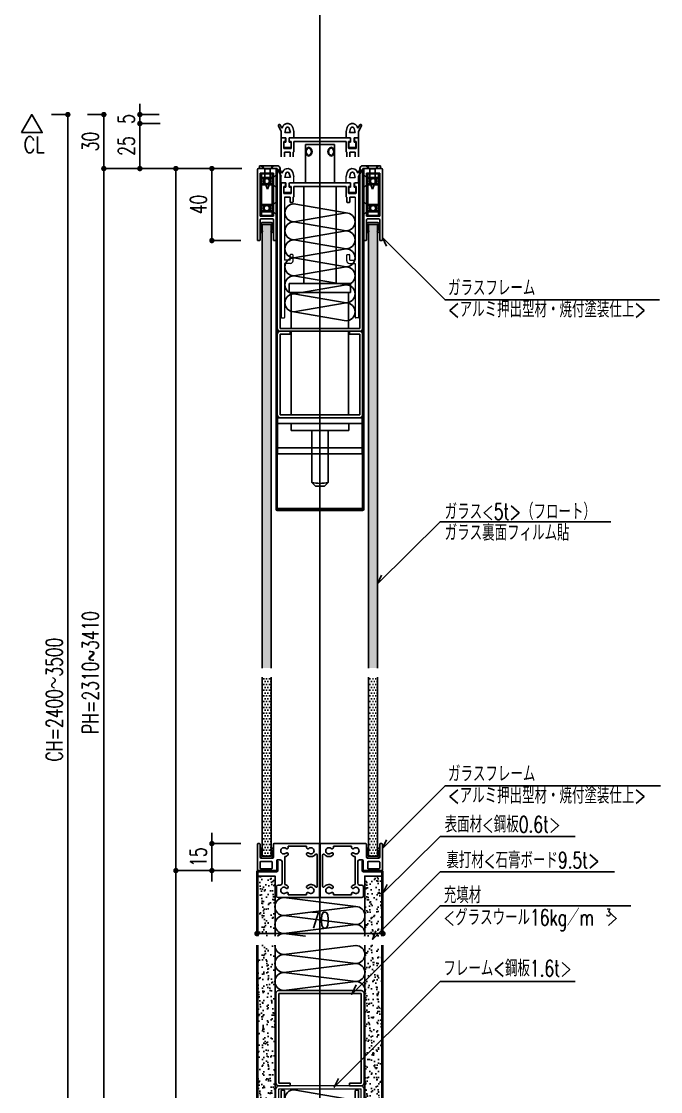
# Model space of a CAD drawing. Extents: x 21 to 47673, y 9 to 26406.
# Drawn here: x 16094 to 16449, y 19281 to 19875 of the extents above; entities that cross this region are included whole.
import ezdxf

# ---------------------------------------------------------------- set-up
doc = ezdxf.new("R2010")
doc.units = 0
doc.header["$LTSCALE"] = 10
doc.header["$PDMODE"] = 35
doc.header["$PDSIZE"] = 5
doc.linetypes.add('HIDDEN', pattern=[9.525, 6.35, -3.175])
for name, color, linetype in [('_基準', 1, 'Continuous'), ('_文字', 3, 'Continuous'), ('_製品', 4, 'Continuous'), ('_製品寸法', 9, 'Continuous'), ('_製品点線', 6, 'Continuous')]:
    doc.layers.add(name, color=color, linetype=linetype)
doc.styles.add('OKAMURA', font='simplex8.shx', dxfattribs={"width": 0.7, "bigfont": 'BIGFONT.shx'})
doc.dimstyles.new('OKAMURA-003', dxfattribs={"dimscale": 3, "dimtxt": 3, "dimasz": 1, "dimexe": 0, "dimexo": 3, "dimgap": 1, "dimtad": 1, "dimdec": 3, "dimdsep": 46, "dimtxsty": 'OKAMURA', "dimblk1": 'DOT', "dimblk2": 'DOT', "dimsah": 1, "dimcen": 0, "dimclrd": 9, "dimclre": 9, "dimclrt": 3, "dimadec": 0, "dimazin": 0, "dimtfac": 1, "dimtdec": 3, "dimtix": 1, "dimtmove": 2, "dimatfit": 3, "dimldrblk": 'NONE', "dimfxl": 0, "dimtolj": 1, "dimarcsym": 0})
pattern_1 = [(127.5, (-4866.6654, -2927.263), (-4.8941324, -0.160003), [0, -3.8608, 0, -4.318, 0, -4.1275]), (97.5, (-4866.6654, -2927.263), (-7.168251, 4.495233), [0, -2.0828, 0, -3.4798, 0, -1.3335]), (57.5, (-4866.6654, -2930.387), (-0.014372, 7.9099237), [0, -1.27, 0, -4.572, 0, -5.969]), (47.5, (-4866.6654, -2930.387), (-2.229293, 7.6355645), [0, -0.635, 0, -2.9972, 0, -3.429])]
pattern_2 = [(127.5, (-4866.6654, -2911.763), (-4.8941324, -0.160003), [0, -3.8608, 0, -4.318, 0, -4.1275]), (97.5, (-4866.6654, -2911.763), (-7.168251, 4.495233), [0, -2.0828, 0, -3.4798, 0, -1.3335]), (57.5, (-4866.6654, -2914.887), (-0.014372, 7.9099237), [0, -1.27, 0, -4.572, 0, -5.969]), (47.5, (-4866.6654, -2914.887), (-2.229293, 7.6355645), [0, -0.635, 0, -2.9972, 0, -3.429])]

# ---------------------------------------------------------------- blocks, each defined once
blk = doc.blocks.new('_DOT')
at = {"color": 0, "linetype": 'ByBlock'}
blk.add_line((-0.5, 0), (-1, 0), dxfattribs=at)
at = {"color": 0, "linetype": 'ByBlock', "const_width": 0.5}
blk.add_lwpolyline([(-0.25, 0, 1), (0.25, 0, 1)], format="xyb", close=True, dxfattribs=at)
blk = doc.blocks.new('*D1159')
at = {"layer": '_製品寸法', "color": 9, "lineweight": -2, "transparency": 16777216}
for p, q in [((-149, 650), (-140, 650)), ((-140, 2.98), (-140, 647)), ((-149, -0.02), (-140, -0.02))]:
    blk.add_line(p, q, dxfattribs=at)
at = {"layer": 'Defpoints', "color": 0, "transparency": 16777216}
for p in [(-140, 650), (-140, 650), (-140, -0.02)]:
    blk.add_point(p, dxfattribs=at)
at = {"layer": '_製品寸法', "color": 9, "lineweight": -2, "transparency": 16777216, "xscale": 3, "yscale": 3, "zscale": 3}
for p, rotation in [((-140, 650), 90), ((-140, -0.02), 270)]:
    blk.add_blockref('_DOT', p, dxfattribs=dict(at, rotation=rotation))
at = {"layer": '_製品寸法', "color": 3, "transparency": 16777216, "insert": (-147.5, 324.99), "char_height": 9, "attachment_point": 5, "rotation": 90, "style": 'OKAMURA'}
blk.add_mtext('\\A1;CH=2400～3500', dxfattribs=at)
blk = doc.blocks.new('_None')
blk = doc.blocks.new('*D1160')
at = {"layer": '_製品寸法', "color": 9, "lineweight": -2, "transparency": 16777216}
for p, q in [((-129, 650), (-120, 650)), ((-120, 647), (-120, 623)), ((-43.4, 620), (-120, 620))]:
    blk.add_line(p, q, dxfattribs=at)
at = {"layer": 'Defpoints', "color": 0, "transparency": 16777216}
for p in [(-120, 650), (-120, 620), (-34.4, 620)]:
    blk.add_point(p, dxfattribs=at)
at = {"layer": '_製品寸法', "color": 9, "lineweight": -2, "transparency": 16777216, "xscale": 3, "yscale": 3, "zscale": 3}
for p, rotation in [((-120, 650), 90), ((-120, 620), 270)]:
    blk.add_blockref('_DOT', p, dxfattribs=dict(at, rotation=rotation))
at = {"layer": '_製品寸法', "color": 3, "transparency": 16777216, "insert": (-127.5, 635), "char_height": 9, "attachment_point": 5, "rotation": 90, "style": 'OKAMURA'}
blk.add_mtext('\\A1;30', dxfattribs=at)
blk = doc.blocks.new('*D1161')
at = {"layer": '_製品寸法', "color": 9, "lineweight": -2, "transparency": 16777216}
for p, q in [((-43.4, 620), (-120, 620)), ((-120, 617), (-120, 63)), ((-43.4, 60), (-120, 60))]:
    blk.add_line(p, q, dxfattribs=at)
at = {"layer": 'Defpoints', "color": 0, "transparency": 16777216}
for p in [(-34.4, 620), (-120, 60), (-34.4, 60)]:
    blk.add_point(p, dxfattribs=at)
at = {"layer": '_製品寸法', "color": 9, "lineweight": -2, "transparency": 16777216, "xscale": 3, "yscale": 3, "zscale": 3}
for p, rotation in [((-120, 620), 90), ((-120, 60), 270)]:
    blk.add_blockref('_DOT', p, dxfattribs=dict(at, rotation=rotation))
at = {"layer": '_製品寸法', "color": 3, "transparency": 16777216, "insert": (-127.5, 340), "char_height": 9, "attachment_point": 5, "rotation": 90, "style": 'OKAMURA'}
blk.add_mtext('\\A1;PH=2310~3410', dxfattribs=at)
blk = doc.blocks.new('*D1165')
at = {"layer": '_製品寸法', "color": 9, "lineweight": -2, "transparency": 16777216}
for p, q in [((-44, 620), (-80, 620)), ((-80, 617), (-80, 233)), ((-44, 230), (-80, 230))]:
    blk.add_line(p, q, dxfattribs=at)
at = {"layer": 'Defpoints', "color": 0, "transparency": 16777216}
for p in [(-35, 620), (-80, 230), (-35, 230)]:
    blk.add_point(p, dxfattribs=at)
at = {"layer": '_製品寸法', "color": 9, "lineweight": -2, "transparency": 16777216, "xscale": 3, "yscale": 3, "zscale": 3}
for p, rotation in [((-80, 620), 90), ((-80, 230), 270)]:
    blk.add_blockref('_DOT', p, dxfattribs=dict(at, rotation=rotation))
blk = doc.blocks.new('*D1166')
at = {"layer": '_製品寸法', "color": 9, "lineweight": -2, "transparency": 16777216}
for p, q in [((-44, 230), (-80, 230)), ((-80, 227), (-80, 63)), ((-44, 60), (-80, 60))]:
    blk.add_line(p, q, dxfattribs=at)
at = {"layer": 'Defpoints', "color": 0, "transparency": 16777216}
for p in [(-35, 230), (-80, 60), (-35, 60)]:
    blk.add_point(p, dxfattribs=at)
at = {"layer": '_製品寸法', "color": 9, "lineweight": -2, "transparency": 16777216, "xscale": 3, "yscale": 3, "zscale": 3}
for p, rotation in [((-80, 230), 90), ((-80, 60), 270)]:
    blk.add_blockref('_DOT', p, dxfattribs=dict(at, rotation=rotation))
blk = doc.blocks.new('*D1167')
at = {"layer": '_製品寸法', "color": 9, "lineweight": -2, "transparency": 16777216}
for p, q in [((-44, 620), (-60, 620)), ((-60, 617), (-60, 583)), ((-44, 580), (-60, 580))]:
    blk.add_line(p, q, dxfattribs=at)
at = {"layer": 'Defpoints', "color": 0, "transparency": 16777216}
for p in [(-35, 620), (-60, 580), (-35, 580)]:
    blk.add_point(p, dxfattribs=at)
at = {"layer": '_製品寸法', "color": 9, "lineweight": -2, "transparency": 16777216, "xscale": 3, "yscale": 3, "zscale": 3}
for p, rotation in [((-60, 620), 90), ((-60, 580), 270)]:
    blk.add_blockref('_DOT', p, dxfattribs=dict(at, rotation=rotation))
at = {"layer": '_製品寸法', "color": 3, "transparency": 16777216, "insert": (-67.5, 600), "char_height": 9, "attachment_point": 5, "rotation": 90, "style": 'OKAMURA'}
blk.add_mtext('\\A1;40', dxfattribs=at)
blk = doc.blocks.new('*D1168')
at = {"layer": '_製品寸法', "color": 9, "lineweight": -2, "transparency": 16777216}
for p, q in [((-35, 204), (-35, 195)), ((35, 204), (35, 195)), ((-32, 195), (32, 195))]:
    blk.add_line(p, q, dxfattribs=at)
at = {"layer": 'Defpoints', "color": 0, "transparency": 16777216}
for p in [(-35, 195), (35, 195), (35, 195)]:
    blk.add_point(p, dxfattribs=at)
at = {"layer": '_製品寸法', "color": 9, "lineweight": -2, "transparency": 16777216, "xscale": 3, "yscale": 3, "zscale": 3, "rotation": 180}
blk.add_blockref('_DOT', (-35, 195), dxfattribs=at)
at = {"layer": '_製品寸法', "color": 9, "lineweight": -2, "transparency": 16777216, "xscale": 3, "yscale": 3, "zscale": 3}
blk.add_blockref('_DOT', (35, 195), dxfattribs=at)
at = {"layer": '_製品寸法', "color": 3, "transparency": 16777216, "insert": (0, 202.5), "char_height": 9, "attachment_point": 5, "style": 'OKAMURA'}
blk.add_mtext('\\A1;70', dxfattribs=at)
blk = doc.blocks.new('*D1169')
at = {"layer": '_製品寸法', "color": 9, "lineweight": -2, "transparency": 16777216}
for p, q in [((-60, 248), (-60, 251)), ((-44, 245), (-60, 245)), ((-60, 245), (-60, 230)), ((-44, 230), (-60, 230)), ((-60, 227), (-60, 224))]:
    blk.add_line(p, q, dxfattribs=at)
at = {"layer": 'Defpoints', "color": 0, "transparency": 16777216}
for p in [(-35, 245), (-60, 230), (-35, 230)]:
    blk.add_point(p, dxfattribs=at)
at = {"layer": '_製品寸法', "color": 9, "lineweight": -2, "transparency": 16777216, "xscale": 3, "yscale": 3, "zscale": 3}
for p, rotation in [((-60, 245), 270), ((-60, 230), 90)]:
    blk.add_blockref('_DOT', p, dxfattribs=dict(at, rotation=rotation))
at = {"layer": '_製品寸法', "color": 3, "transparency": 16777216, "insert": (-67.5, 237.5), "char_height": 9, "attachment_point": 5, "rotation": 90, "style": 'OKAMURA'}
blk.add_mtext('\\A1;15', dxfattribs=at)
blk = doc.blocks.new('A$C7104633C')
at = {"color": 0, "linetype": 'HIDDEN'}
for p, q in [((-21.11, -7.5), (-22.12, -5.75)), ((21.11, -7.5), (22.12, -5.75)), ((-21.5, -9.5), (-23.01, -6.21)), ((-21.5, -13), (-21.5, -9.5)), ((-21.11, -7.5), (-20.67, -6.63)), ((-19.56, -10), (-18.97, -7.74)), ((-16.44, -10), (-19.56, -10)), ((-16.44, -10), (-17.03, -7.74)), ((-14.5, -9.5), (-15.1, -7.23)), ((-14.5, -13), (-14.5, -9.5)), ((14.5, -9.5), (15.1, -7.23)), ((14.5, -13), (14.5, -9.5)), ((16.44, -10), (17.03, -7.74)), ((16.44, -10), (19.56, -10)), ((19.56, -10), (18.97, -7.74)), ((21.11, -7.5), (20.67, -6.63)), ((21.5, -9.5), (23.01, -6.21)), ((21.5, -13), (21.5, -9.5)), ((-18.95, -13), (-21.5, -13)), ((-21.5, -13.3), (-21.5, -23.4)), ((-19.5, -13), (-21.2, -13)), ((-20.1, -18.6), (-20.1, -15)), ((-20.1, -15), (-19.2, -15)), ((-20, -18.3), (-20, -15.3)), ((-18.95, -15.3), (-20, -15.3)), ((-19.2, -15), (-19.2, -13.3)), ((-18.95, -13), (-18.95, -15.3)), ((-17.05, -13), (-17.05, -15.3)), ((-17.05, -13), (-14.5, -13)), ((-17.05, -13), (-17.05, -15.3)), ((-17.05, -15.3), (-16, -15.3)), ((-17, -13.3), (-17, -15)), ((-15.9, -15), (-17, -15)), ((-0.3, -13), (-16.7, -13)), ((-16, -15.3), (-16, -18.3)), ((-15.9, -15), (-15.9, -18.6)), ((-14.5, -20.5), (-14.5, -15)), ((0, -15), (-14.5, -15)), ((-0.3, -13), (0, -13.3)), ((0.3, -13), (0, -13.3)), ((0, -15), (14.5, -15)), ((0.3, -13), (16.7, -13)), ((17.05, -13), (14.5, -13)), ((14.5, -20.5), (14.5, -15)), ((15.9, -15), (17, -15)), ((15.9, -15), (15.9, -18.6)), ((16, -15.3), (16, -18.3)), ((17.05, -15.3), (16, -15.3)), ((17, -13.3), (17, -15)), ((17.05, -13), (17.05, -15.3)), ((17.05, -13), (17.05, -15.3)), ((18.95, -13), (18.95, -15.3)), ((18.95, -13), (21.5, -13)), ((18.95, -15.3), (20, -15.3)), ((19.2, -15), (19.2, -13.3)), ((20.1, -15), (19.2, -15)), ((19.5, -13), (21.2, -13)), ((20, -18.3), (20, -15.3)), ((20.1, -18.6), (20.1, -15)), ((21.5, -13.3), (21.5, -23.4)), ((-16, -18.3), (-20, -18.3)), ((-16.2, -18.9), (-19.8, -18.9)), ((-16.6, -20.8), (-19.6, -20.8)), ((-19.6, -20.8), (-19.6, -23.4)), ((-16.6, -20.8), (-16.6, -23.4)), ((-14.8, -20.8), (-14.9, -20.8)), ((-14.9, -23.4), (-14.9, -20.8)), ((14.8, -20.8), (14.9, -20.8)), ((14.9, -23.4), (14.9, -20.8)), ((16, -18.3), (20, -18.3)), ((16.2, -18.9), (19.8, -18.9)), ((16.6, -20.8), (19.6, -20.8)), ((16.6, -20.8), (16.6, -23.4)), ((19.6, -20.8), (19.6, -23.4))]:
    blk.add_line(p, q, dxfattribs=at)
for centre, radius, start, end in [((-22.56, -6), 0.5, 30.00233, 204.67075), ((-18, -8), 3, 14.81758, 152.90813), ((18, -8), 3, 27.09178, 165.18233), ((22.56, -6), 0.5, 335.32916, 149.99758), ((-18, -8), 1, 14.81758, 164.93495), ((18, -8), 1, 15.06496, 165.18233), ((-21.2, -13.3), 0.3, 90, 180), ((-19.5, -13.3), 0.3, 0, 90), ((-16.7, -13.3), 0.3, 90, 180), ((16.7, -13.3), 0.3, 359.99991, 89.99991), ((19.5, -13.3), 0.3, 89.99991, 179.99991), ((21.2, -13.3), 0.3, 359.99991, 89.99991), ((-19.8, -18.6), 0.3, 180, 270), ((-16.2, -18.6), 0.3, 270, 0), ((-14.8, -20.5), 0.3, 270, 0), ((14.8, -20.5), 0.3, 179.99991, 269.99991), ((16.2, -18.6), 0.3, 179.99991, 269.99991), ((19.8, -18.6), 0.3, 269.99991, 359.99991)]:
    blk.add_arc(centre, radius, start, end, dxfattribs=at)
blk = doc.blocks.new('A$C06EE46BC')
at = {"layer": '_製品'}
for p, q in [((34, 30), (11.5, 30)), ((35.4, 30), (57.9, 30)), ((10.5, 29), (10.5, 24)), ((27.26, 28.5), (17.14, 28.5)), ((17.14, 27.84), (17.14, 28.5)), ((27.26, 27.84), (27.26, 28.5)), ((34.5, 0.5), (34.5, 29.5)), ((34.9, 0.5), (34.9, 29.5)), ((42.14, 28.5), (52.26, 28.5)), ((42.14, 27.84), (42.14, 28.5)), ((52.26, 27.84), (52.26, 28.5)), ((58.9, 29), (58.9, 24)), ((12.7, 23), (11.5, 23)), ((13.7, 22), (13.7, 10)), ((15.2, 22.79), (15.2, 7.21)), ((33.2, 6.25), (33.2, 23.75)), ((36.2, 6.25), (36.2, 23.75)), ((54.2, 22.79), (54.2, 7.21)), ((55.7, 22), (55.7, 10)), ((56.7, 23), (57.9, 23)), ((0, 0.3), (0, 14.5)), ((0.5, 15), (10.2, 15)), ((1.5, 10.3), (1.5, 13.7)), ((1.8, 14), (7.9, 14)), ((8.2, 10.3), (8.2, 13.7)), ((10.7, 9.5), (10.7, 14.5)), ((58.7, 9.5), (58.7, 14.5)), ((68.9, 15), (59.2, 15)), ((61.2, 10.3), (61.2, 13.7)), ((67.6, 14), (61.5, 14)), ((67.9, 10.3), (67.9, 13.7)), ((69.4, 0.3), (69.4, 14.5)), ((1.5, 7.5), (1.5, 0.3)), ((7.9, 10), (1.8, 10)), ((8.4, 8), (2, 8)), ((8.9, 0.3), (8.9, 7.5)), ((11.2, 9), (12.7, 9)), ((58.2, 9), (56.7, 9)), ((60.5, 0.3), (60.5, 7.5)), ((61, 8), (67.4, 8)), ((61.5, 10), (67.6, 10)), ((67.9, 7.5), (67.9, 0.3)), ((17.14, 2.16), (17.14, 1.5)), ((27.26, 1.5), (17.14, 1.5)), ((27.26, 2.16), (27.26, 1.5)), ((42.14, 2.16), (42.14, 1.5)), ((42.14, 1.5), (52.26, 1.5)), ((52.26, 2.16), (52.26, 1.5)), ((1.2, 0), (0.3, 0)), ((34, 0), (9.2, 0)), ((35.4, 0), (60.2, 0)), ((68.2, 0), (69.1, 0))]:
    blk.add_line(p, q, dxfattribs=at)
for centre, radius, start, end in [((11.5, 29), 1, 90, 180), ((34, 29.5), 0.5, 0, 90), ((35.4, 29.5), 0.5, 90, 180), ((57.9, 29), 1, 360, 90), ((11.5, 24), 1, 180, 270), ((14.7, 26), 1.75, 47.45309, 180.02135), ((14.7, 26), 1.75, 179.97865, 312.54691), ((16.39, 27.84), 0.75, 227.4441, 360), ((16.39, 24.16), 0.75, 308.78596, 132.5559), ((28.01, 27.84), 0.75, 180, 312.5559), ((28.01, 24.16), 0.75, 47.4441, 231.21404), ((29.7, 26), 3.25, 226.58303, 323.1301), ((29.7, 26), 1.75, 359.97865, 132.54691), ((29.7, 26), 1.75, 227.45309, 0.02135), ((32.7, 23.75), 0.5, 0, 143.1301), ((36.7, 23.75), 0.5, 36.8699, 180), ((39.7, 26), 3.25, 216.8699, 313.41697), ((39.7, 26), 1.75, 47.45309, 180.02135), ((39.7, 26), 1.75, 179.97865, 312.54691), ((41.39, 27.84), 0.75, 227.4441, 360), ((41.39, 24.16), 0.75, 308.78596, 132.5559), ((53.01, 27.84), 0.75, 180, 312.5559), ((53.01, 24.16), 0.75, 47.4441, 231.21404), ((54.7, 26), 1.75, 359.97865, 132.54691), ((54.7, 26), 1.75, 227.45309, 0.02135), ((57.9, 24), 1, 270, 360), ((12.7, 22), 1, 0, 90), ((14.7, 26), 3.25, 278.84988, 313.41697), ((54.7, 26), 3.25, 226.58303, 261.15012), ((56.7, 22), 1, 90, 180), ((0.5, 14.5), 0.5, 90, 180), ((1.8, 13.7), 0.3, 90, 180), ((7.9, 13.7), 0.3, 360, 90), ((10.2, 14.5), 0.5, 360, 90), ((59.2, 14.5), 0.5, 90, 180), ((61.5, 13.7), 0.3, 90, 180), ((67.6, 13.7), 0.3, 360, 90), ((68.9, 14.5), 0.5, 360, 90), ((1.8, 10.3), 0.3, 180, 270), ((2, 7.5), 0.5, 90, 180), ((7.9, 10.3), 0.3, 270, 360), ((8.4, 7.5), 0.5, 360, 90), ((11.2, 9.5), 0.5, 180, 270), ((12.7, 10), 1, 270, 0), ((14.7, 4), 3.25, 46.58303, 81.15012), ((16.39, 5.84), 0.75, 227.4441, 51.21404), ((28.01, 5.84), 0.75, 128.78596, 312.5559), ((29.7, 4), 3.25, 36.8699, 133.41697), ((32.7, 6.25), 0.5, 216.8699, 0), ((36.7, 6.25), 0.5, 180, 323.1301), ((39.7, 4), 3.25, 46.58303, 143.1301), ((41.39, 5.84), 0.75, 227.4441, 51.21404), ((53.01, 5.84), 0.75, 128.78596, 312.5559), ((54.7, 4), 3.25, 98.84988, 133.41697), ((56.7, 10), 1, 180, 270), ((58.2, 9.5), 0.5, 270, 0), ((61, 7.5), 0.5, 90, 180), ((61.5, 10.3), 0.3, 180, 270), ((67.4, 7.5), 0.5, 0, 90), ((67.6, 10.3), 0.3, 270, 360), ((0.3, 0.3), 0.3, 180, 270), ((1.2, 0.3), 0.3, 270, 360), ((9.2, 0.3), 0.3, 180, 270), ((14.7, 4), 1.75, 47.45309, 180.02135), ((14.7, 4), 1.75, 179.97865, 312.54691), ((16.39, 2.16), 0.75, 0, 132.5559), ((28.01, 2.16), 0.75, 47.4441, 180), ((29.7, 4), 1.75, 359.97865, 132.54691), ((29.7, 4), 1.75, 227.45309, 0.02135), ((34, 0.5), 0.5, 270, 0), ((35.4, 0.5), 0.5, 180, 270), ((39.7, 4), 1.75, 47.45309, 180.02135), ((39.7, 4), 1.75, 179.97865, 312.54691), ((41.39, 2.16), 0.75, 360, 132.5559), ((53.01, 2.16), 0.75, 47.4441, 180), ((54.7, 4), 1.75, 359.97865, 132.54691), ((54.7, 4), 1.75, 227.45309, 0.02135), ((60.2, 0.3), 0.3, 270, 0), ((68.2, 0.3), 0.3, 180, 270), ((69.1, 0.3), 0.3, 270, 360)]:
    blk.add_arc(centre, radius, start, end, dxfattribs=at)
blk = doc.blocks.new('A$C586F11A2')
at = {"layer": '_製品'}
for p, q in [((0, 0), (0, 23)), ((0, 23), (7, 23)), ((0.5, 0), (0.5, 23)), ((6.5, 0), (6.5, 23)), ((7, 0), (7, 23)), ((0, 0), (7, 0))]:
    blk.add_line(p, q, dxfattribs=at)
at = {"layer": '_製品', "linetype": 'HIDDEN'}
for p, q in [((7, 21), (0, 21)), ((7, 20.5), (0, 20.5)), ((7, 17.5), (0, 17.5)), ((7, 17), (0, 17)), ((7, 6), (0, 6)), ((7, 5.5), (0, 5.5)), ((7, 2.5), (0, 2.5)), ((7, 2), (0, 2))]:
    blk.add_line(p, q, dxfattribs=at)
at = {"layer": '_製品'}
for centre, radius in [((3.5, 19), 2), ((3.5, 19), 1.5), ((3.5, 4), 2), ((3.5, 4), 1.5)]:
    blk.add_circle(centre, radius, dxfattribs=at)
blk = doc.blocks.new('A$C35AC1B92')
at = {"layer": '_製品'}
for p, q in [((0, 0.5), (0, 39.7)), ((1.2, 40), (0.3, 40)), ((1.5, 28.5), (1.5, 39.7)), ((8.9, 39.7), (8.9, 28.5)), ((10.1, 40), (9.2, 40)), ((10.4, 39.7), (10.4, 0.5)), ((1.5, 2.5), (1.5, 26.5)), ((8.9, 26.5), (1.5, 26.5)), ((8.4, 28), (2, 28)), ((8.9, 26.5), (8.9, 2.5)), ((10.4, 25.5), (8.9, 24)), ((10.4, 18.5), (8.9, 20)), ((10.4, 10.5), (8.9, 9)), ((9.9, 0), (0.5, 0)), ((8.9, 2.5), (1.5, 2.5)), ((10.4, 3.5), (8.9, 5))]:
    blk.add_line(p, q, dxfattribs=at)
for centre, radius, start, end in [((0.3, 39.7), 0.3, 90, 180), ((1.2, 39.7), 0.3, 0, 90), ((9.2, 39.7), 0.3, 90, 180), ((10.1, 39.7), 0.3, 0, 90), ((2, 28.5), 0.5, 180, 270), ((8.4, 28.5), 0.5, 270, 0), ((0.5, 0.5), 0.5, 180, 270), ((9.9, 0.5), 0.5, 270, 0)]:
    blk.add_arc(centre, radius, start, end, dxfattribs=at)
blk = doc.blocks.new('A$C2D1B1AE5')
at = {"layer": '_製品'}
for p, q in [((0, 188), (0.6, 188)), ((0, 0.6), (0, 188)), ((0.6, 0.6), (0.6, 188)), ((48, 188), (48.6, 188)), ((48, 0.6), (48, 188)), ((48.6, 0.6), (48.6, 188)), ((0.6, 178), (0, 178)), ((0.6, 173), (0, 173)), ((48.6, 178), (48, 178)), ((48.6, 173), (48, 173)), ((0.6, 168), (0, 168)), ((48.6, 168), (48, 168)), ((0.6, 1.2), (48, 1.2)), ((0.6, 0.6), (48, 0.6)), ((0.6, 0), (48, 0))]:
    blk.add_line(p, q, dxfattribs=at)
for centre, start, end in [((0.6, 0.6), 180, 270), ((48, 0.6), 270, 360)]:
    blk.add_arc(centre, 0.6, start, end, dxfattribs=at)
blk = doc.blocks.new('A$C21127881')
at = {"layer": '_製品'}
for p, q in [((1.53, 78.5), (0.02, 81.79)), ((1.92, 80.5), (0.91, 82.25)), ((1.92, 80.5), (2.36, 81.37)), ((3.47, 78), (4.06, 80.26)), ((6.59, 78), (6, 80.26)), ((8.53, 78.5), (7.93, 80.77)), ((37.53, 78.5), (38.13, 80.77)), ((39.47, 78), (40.06, 80.26)), ((42.59, 78), (42, 80.26)), ((44.14, 80.5), (43.7, 81.37)), ((44.14, 80.5), (45.15, 82.25)), ((44.53, 78.5), (46.04, 81.79)), ((3.53, 75), (1.83, 75)), ((2.93, 69.4), (2.93, 73)), ((2.93, 73), (3.83, 73)), ((3.03, 69.7), (3.03, 72.7)), ((4.08, 72.7), (3.03, 72.7)), ((3.83, 73), (3.83, 74.7)), ((4.08, 75), (4.08, 72.7)), ((5.98, 75), (5.98, 72.7)), ((5.98, 72.7), (7.03, 72.7)), ((6.03, 74.7), (6.03, 73)), ((7.13, 73), (6.03, 73)), ((22.73, 75), (6.33, 75)), ((7.03, 72.7), (7.03, 69.7)), ((7.13, 73), (7.13, 69.4)), ((8.53, 67.5), (8.53, 73)), ((23.03, 73), (8.53, 73)), ((22.73, 75), (23.03, 74.7)), ((23.33, 75), (23.03, 74.7)), ((23.03, 73), (37.53, 73)), ((23.33, 75), (39.73, 75)), ((37.53, 67.5), (37.53, 73)), ((38.93, 73), (40.03, 73)), ((38.93, 73), (38.93, 69.4)), ((39.03, 72.7), (39.03, 69.7)), ((40.08, 72.7), (39.03, 72.7)), ((40.03, 74.7), (40.03, 73)), ((40.08, 75), (40.08, 72.7)), ((41.98, 75), (41.98, 72.7)), ((41.98, 72.7), (43.03, 72.7)), ((42.23, 73), (42.23, 74.7)), ((43.13, 73), (42.23, 73)), ((42.53, 75), (44.23, 75)), ((43.03, 69.7), (43.03, 72.7)), ((43.13, 69.4), (43.13, 73)), ((7.03, 69.7), (3.03, 69.7)), ((6.83, 69.1), (3.23, 69.1)), ((6.43, 67.2), (3.43, 67.2)), ((6.43, 67.2), (6.43, 64.5)), ((8.23, 67.2), (8.13, 67.2)), ((8.13, 64.5), (8.13, 67.2)), ((37.83, 67.2), (37.93, 67.2)), ((37.93, 64.5), (37.93, 67.2)), ((39.03, 69.7), (43.03, 69.7)), ((39.23, 69.1), (42.83, 69.1)), ((39.63, 67.2), (42.63, 67.2)), ((39.63, 67.2), (39.63, 64.5)), ((7.83, 64.2), (6.73, 64.2)), ((38.23, 64.2), (39.33, 64.2))]:
    blk.add_line(p, q, dxfattribs=at)
at = {"layer": '_製品', "lineweight": 15}
for p, q in [((1.53, 75), (1.53, 78.5)), ((6.59, 78), (3.47, 78)), ((8.53, 75), (8.53, 78.5)), ((37.53, 75), (37.53, 78.5)), ((39.47, 78), (42.59, 78)), ((44.53, 75), (44.53, 78.5)), ((4.08, 75), (1.53, 75)), ((1.53, 74.7), (1.53, 0.3)), ((5.98, 75), (8.53, 75)), ((5.98, 75), (5.98, 72.7)), ((40.08, 75), (37.53, 75)), ((40.08, 75), (40.08, 72.7)), ((41.98, 75), (44.53, 75)), ((44.53, 74.7), (44.53, 0.3)), ((3.43, 67.2), (3.43, 32.2)), ((42.63, 67.2), (42.63, 32.2)), ((6.43, 32.2), (3.43, 32.2)), ((3.43, 30.3), (3.43, 0.3)), ((6.63, 30.3), (3.43, 30.3)), ((6.43, 32.2), (6.43, 34.9)), ((7.83, 35.2), (6.73, 35.2)), ((8.13, 31.8), (8.13, 34.9)), ((37.93, 31.8), (37.93, 34.9)), ((38.23, 35.2), (39.33, 35.2)), ((39.43, 30.3), (42.63, 30.3)), ((39.63, 32.2), (39.63, 34.9)), ((39.63, 32.2), (42.63, 32.2)), ((42.63, 30.3), (42.63, 0.3)), ((1.83, 0), (3.13, 0)), ((44.23, 0), (42.93, 0))]:
    blk.add_line(p, q, dxfattribs=at)
at = {"layer": '_製品'}
for centre, radius, start, end in [((0.47, 82), 0.5, 30.00233, 204.67075), ((5.03, 80), 3, 14.81758, 152.90813), ((5.03, 80), 1, 14.81758, 164.93495), ((41.03, 80), 3, 27.09178, 165.18233), ((41.03, 80), 1, 15.06496, 165.18233), ((45.59, 82), 0.5, 335.32916, 149.99758), ((1.83, 74.7), 0.3, 90, 180), ((3.53, 74.7), 0.3, 0, 90), ((6.33, 74.7), 0.3, 90, 180), ((39.73, 74.7), 0.3, 359.99991, 89.99991), ((42.53, 74.7), 0.3, 89.99991, 179.99991), ((44.23, 74.7), 0.3, 359.99991, 89.99991), ((3.23, 69.4), 0.3, 180, 270), ((6.83, 69.4), 0.3, 270, 0), ((8.23, 67.5), 0.3, 270, 0), ((37.83, 67.5), 0.3, 179.99991, 269.99991), ((39.23, 69.4), 0.3, 179.99991, 269.99991), ((42.83, 69.4), 0.3, 269.99991, 359.99991), ((6.73, 64.5), 0.3, 180, 270), ((7.83, 64.5), 0.3, 270, 0), ((38.23, 64.5), 0.3, 179.99991, 269.99991), ((39.33, 64.5), 0.3, 269.99991, 359.99991)]:
    blk.add_arc(centre, radius, start, end, dxfattribs=at)
at = {"layer": '_製品', "lineweight": 15}
for centre, radius, start, end in [((6.73, 34.9), 0.3, 90, 180), ((6.63, 31.8), 1.5, 270, 0), ((7.83, 34.9), 0.3, 0, 90), ((38.23, 34.9), 0.3, 89.99991, 179.99991), ((39.43, 31.8), 1.5, 179.99991, 269.99991), ((39.33, 34.9), 0.3, 359.99991, 89.99991), ((1.83, 0.3), 0.3, 179.99996, 270), ((3.13, 0.3), 0.3, 270, 359.99995), ((42.93, 0.3), 0.3, 179.99995, 269.99991), ((44.23, 0.3), 0.3, 269.99991, 359.99995)]:
    blk.add_arc(centre, radius, start, end, dxfattribs=at)
blk = doc.blocks.new('P15PAG縦')
at = {"layer": '_製品'}
h = blk.add_hatch(dxfattribs=at)
h.set_pattern_fill('DOTS', color=256, angle=180, style=0)
h.set_pattern_definition([(180, (-104.1311, -1379.4208), (-0.79375, 1.5875), [0, -1.5875])])
edge = h.paths.add_edge_path()
edge.add_line((-32, 342.5), (-32, 589))
edge.add_line((-32, 589), (-27, 589))
edge.add_line((-27, 589), (-27, 342.5))
h = blk.add_hatch(dxfattribs=at)
h.set_pattern_fill('DOTS', color=256, angle=90, style=0)
h.set_pattern_definition([(360, (4.1311, -1379.4208), (0.79375, 1.5875), [0, -1.5875])])
edge = h.paths.add_edge_path()
edge.add_line((32, 342.5), (32, 589))
edge.add_line((32, 589), (27, 589))
edge.add_line((27, 589), (27, 342.5))
h = blk.add_hatch(dxfattribs=at)
h.set_pattern_fill('DOTS', color=256, angle=180, style=0)
h.set_pattern_definition([(180, (-4.1311, 2220.6822), (-0.79375, -1.5875), [0, -1.5875])])
edge = h.paths.add_edge_path()
edge.add_line((-32, 337.5), (-32, 238))
edge.add_line((-32, 238), (-27, 238))
edge.add_line((-27, 238), (-27, 337.5))
h = blk.add_hatch(dxfattribs=at)
h.set_pattern_fill('DOTS', color=256, angle=90, style=0)
h.set_pattern_definition([(1e-14, (4.1311, 2220.6822), (0.79375, -1.5875), [0, -1.5875])])
edge = h.paths.add_edge_path()
edge.add_line((32, 337.5), (32, 238))
edge.add_line((32, 238), (27, 238))
edge.add_line((27, 238), (27, 337.5))
h = blk.add_hatch(dxfattribs=at)
h.set_pattern_fill('AR-SAND', color=256, scale=0.1, angle=90, style=0)
h.set_pattern_definition(pattern_2)
edge = h.paths.add_edge_path()
edge.add_line((-24.9, 193.5), (-24.9, 227))
edge.add_line((-24.9, 227), (-34.4, 227))
edge.add_line((-34.4, 227), (-34.4, 193.5))
h = blk.add_hatch(dxfattribs=at)
h.set_pattern_fill('AR-SAND', color=256, scale=0.1, angle=90, style=0)
h.set_pattern_definition(pattern_2)
edge = h.paths.add_edge_path()
edge.add_line((24.9, 193.5), (24.9, 227))
edge.add_line((24.9, 227), (34.4, 227))
edge.add_line((34.4, 227), (34.4, 193.5))
h = blk.add_hatch(dxfattribs=at)
h.set_pattern_fill('AR-SAND', color=256, scale=0.1, angle=90, style=0)
h.set_pattern_definition(pattern_1)
edge = h.paths.add_edge_path()
edge.add_line((-24.9, 188.5), (-24.9, 72.5))
edge.add_line((-24.9, 72.5), (-34.4, 72.5))
edge.add_line((-34.4, 72.5), (-34.4, 188.5))
h = blk.add_hatch(dxfattribs=at)
h.set_pattern_fill('AR-SAND', color=256, scale=0.1, angle=90, style=0)
h.set_pattern_definition(pattern_1)
edge = h.paths.add_edge_path()
edge.add_line((24.9, 188.5), (24.9, 72.5))
edge.add_line((24.9, 72.5), (34.4, 72.5))
edge.add_line((34.4, 72.5), (34.4, 188.5))
for p, q in [((-8, 633.4), (8, 633.4)), ((-8, 612), (-8, 633.4)), ((8, 612), (8, 633.4)), ((-33.65, 620), (-33.65, 621.6)), ((-33.65, 621.6), (-23.75, 621.6)), ((-33.65, 620), (-23.75, 620)), ((-32.75, 621.6), (-31.15, 620)), ((-32.15, 621.6), (-30.65, 619.85)), ((-27.65, 619.85), (-30.65, 619.85)), ((-30.65, 619.85), (-30.65, 612.22)), ((-26.15, 621.6), (-27.65, 619.85)), ((-27.65, 612.22), (-27.65, 619.85)), ((-25.55, 621.6), (-27.15, 620)), ((-23.75, 620), (-23.75, 531.2)), ((-22.15, 620), (-22.15, 531.2)), ((22.15, 620), (22.15, 531.2)), ((33.65, 621.6), (23.75, 621.6)), ((33.65, 620), (23.75, 620)), ((23.75, 620), (23.75, 531.2)), ((25.55, 621.6), (27.15, 620)), ((26.15, 621.6), (27.65, 619.85)), ((27.65, 619.85), (30.65, 619.85)), ((27.65, 612.22), (27.65, 619.85)), ((32.15, 621.6), (30.65, 619.85)), ((30.65, 619.85), (30.65, 612.22)), ((32.75, 621.6), (31.15, 620)), ((33.65, 620), (33.65, 621.6)), ((-29.15, 608.6), (-30.65, 612.22)), ((-27.65, 612.22), (-29.15, 608.6)), ((-9, 556.2), (-9, 609.91)), ((9, 609.91), (9, 556.2)), ((27.65, 612.22), (29.15, 608.6)), ((29.15, 608.6), (30.65, 612.22)), ((-33, 589), (-33, 585.1)), ((-32.2, 588.8), (-32.2, 585.67)), ((-32, 590), (-27, 590)), ((-32, 589), (-27, 589)), ((-26.8, 588.8), (-26.8, 585.67)), ((-26, 589), (-26, 585.1)), ((26, 589), (26, 585.1)), ((26.8, 588.8), (26.8, 585.67)), ((32, 590), (27, 590)), ((32, 589), (27, 589)), ((32.2, 588.8), (32.2, 585.67)), ((33, 589), (33, 585.1)), ((-17, 556.2), (17, 556.2)), ((-17, 556.2), (-17, 551.2)), ((17, 556.2), (17, 551.2)), ((-17, 551.2), (17, 551.2)), ((15.9, 551.2), (-15.9, 551.2)), ((-15.9, 551.2), (-15.9, 531.2)), ((15.9, 551.2), (15.9, 531.2)), ((-22.15, 531.2), (0, 531.2)), ((0, 529.6), (-22.15, 529.6)), ((-22.15, 529.6), (-16.5, 529.6)), ((-16.5, 528), (-16.5, 529.6)), ((-15.9, 529.6), (-15.9, 483.2)), ((22.15, 531.2), (0, 531.2)), ((0, 529.6), (22.15, 529.6)), ((15.9, 529.6), (15.9, 483.2)), ((16.5, 529.6), (22.15, 529.6)), ((16.5, 528), (16.5, 529.6)), ((-23.7, 478.2), (-23.7, 528)), ((-22.1, 483.2), (-22.1, 528)), ((-22.1, 528), (-16.5, 528)), ((16.5, 528), (22.1, 528)), ((22.1, 528), (22.1, 483.2)), ((23.7, 528), (23.7, 478.2)), ((23.5, 481.6), (-23.5, 481.6)), ((-23.5, 481.6), (-23.5, 478.4)), ((23.5, 481.6), (-23.5, 481.6)), ((-23.5, 481.6), (-23.5, 461.6)), ((22.9, 481.6), (-22.9, 481.6)), ((22.1, 483.2), (-22.1, 483.2)), ((15.9, 483.2), (-15.9, 483.2)), ((15.9, 483.2), (-15.9, 483.2)), ((23.5, 481.6), (23.5, 478.4)), ((23.5, 481.6), (23.5, 461.6)), ((23.5, 478.4), (-23.5, 478.4)), ((23.5, 478.4), (-23.5, 478.4)), ((-16, 478.4), (16, 478.4)), ((-16, 478.4), (16, 478.4)), ((-16, 474.4), (-16, 478.4)), ((16, 474.4), (16, 478.4)), ((-16, 474.4), (16, 474.4)), ((-4.5, 445.64), (-4.5, 474.4)), ((4.5, 445.64), (4.5, 474.4)), ((23.5, 464.8), (-23.5, 464.8)), ((23.5, 461.6), (-23.5, 461.6)), ((-2.5, 443.64), (-4.5, 445.64)), ((2.5, 443.64), (-2.5, 443.64)), ((4.5, 445.64), (2.5, 443.64)), ((-33, 238), (-33, 241.9)), ((-32.2, 238.2), (-32.2, 241.33)), ((-32, 238), (-27, 238)), ((-26.8, 238.2), (-26.8, 241.33)), ((-26, 238), (-26, 241.9)), ((26, 238), (26, 241.9)), ((26.8, 238.2), (26.8, 241.33)), ((32, 238), (27, 238)), ((32.2, 238.2), (32.2, 241.33)), ((33, 238), (33, 241.9)), ((-32, 237), (-27, 237)), ((32, 237), (27, 237)), ((-24.5, 161.8), (-24.5, 112)), ((22.9, 163.4), (-22.9, 163.4)), ((22.9, 161.8), (-22.9, 161.8)), ((-22.9, 161.8), (-22.9, 112)), ((22.9, 112), (22.9, 161.8)), ((24.5, 112), (24.5, 161.8)), ((-22.9, 112), (-16.5, 112)), ((-22.9, 110.4), (-16.5, 110.4)), ((-21.5, 33.3), (-21.5, 107.7)), ((-21.2, 108), (-19.9, 108)), ((-19.6, 77.7), (-19.6, 107.7)), ((-16.5, 112), (-16.5, 110.4)), ((16.5, 112), (22.9, 112)), ((16.5, 112), (16.5, 110.4)), ((16.5, 110.4), (22.9, 110.4)), ((19.6, 77.7), (19.6, 107.7)), ((21.2, 108), (19.9, 108)), ((21.5, 33.3), (21.5, 107.7))]:
    blk.add_line(p, q, dxfattribs=at)
at = {"layer": '_製品', "color": 6, "linetype": 'ByBlock', "ltscale": 0.5}
blk.add_line((-14.5, 540.41), (14.5, 535.41), dxfattribs=at)
at = {"layer": '_製品', "lineweight": 15}
for p, q in [((-21.2, 163.4), (21.2, 163.4)), ((-24.5, 60), (-24.5, 108.8)), ((22.9, 110.4), (-22.9, 110.4)), ((-22.9, 60), (-22.9, 108.8)), ((-22.9, 108.8), (22.9, 108.8)), ((22.9, 60), (22.9, 108.8)), ((24.5, 60), (24.5, 108.8))]:
    blk.add_line(p, q, dxfattribs=at)
at = {"layer": '_製品', "color": 6, "linetype": 'ByBlock', "ltscale": 0.5}
for points in [[(14.5, 585.41), (14.5, 585.41, 0.414214), (19.5, 590.41), (19.5, 590.41, 0.414214), (14.5, 595.41), (14.5, 595.41), (-14.5, 590.41), (-14.5, 590.41, -0.414214), (-19.5, 595.41), (-19.5, 595.41, -0.414214), (-14.5, 600.41), (-14.5, 600.41), (14.5, 595.41)], [(14.5, 575.41), (14.5, 575.41, 0.414214), (19.5, 580.41), (19.5, 580.41, 0.414214), (14.5, 585.41), (14.5, 585.41), (-14.5, 580.41), (-14.5, 580.41, -0.414214), (-19.5, 585.41), (-19.5, 585.41, -0.414214), (-14.5, 590.41), (-14.5, 590.41), (14.5, 585.41)], [(14.5, 565.41), (14.5, 565.41, 0.414214), (19.5, 570.41), (19.5, 570.41, 0.414214), (14.5, 575.41), (14.5, 575.41), (-14.5, 570.41), (-14.5, 570.41, -0.414214), (-19.5, 575.41), (-19.5, 575.41, -0.414214), (-14.5, 580.41), (-14.5, 580.41), (14.5, 575.41)], [(14.5, 555.41), (14.5, 555.41, 0.414214), (19.5, 560.41), (19.5, 560.41, 0.414214), (14.5, 565.41), (14.5, 565.41), (-14.5, 560.41), (-14.5, 560.41, -0.414214), (-19.5, 565.41), (-19.5, 565.41, -0.414214), (-14.5, 570.41), (-14.5, 570.41), (14.5, 565.41)], [(14.5, 545.41), (14.5, 545.41, 0.414214), (19.5, 550.41), (19.5, 550.41, 0.414214), (14.5, 555.41), (14.5, 555.41), (-14.5, 550.41), (-14.5, 550.41, -0.414214), (-19.5, 555.41), (-19.5, 555.41, -0.414214), (-14.5, 560.41), (-14.5, 560.41), (14.5, 555.41)], [(14.5, 535.41), (14.5, 535.41, 0.414214), (19.5, 540.41), (19.5, 540.41, 0.414214), (14.5, 545.41), (14.5, 545.41), (-14.5, 540.41), (-14.5, 540.41, -0.414214), (-19.5, 545.41), (-19.5, 545.41, -0.414214), (-14.5, 550.41), (-14.5, 550.41), (14.5, 545.41)], [(14.5, 93.28), (14.5, 93.28, 0.414214), (19.5, 98.28), (19.5, 98.28, 0.414214), (14.5, 103.28), (14.5, 103.28), (-14.5, 98.28), (-14.5, 98.28, -0.414214), (-19.5, 103.28), (-19.5, 103.28, -0.414214), (-14.5, 108.28), (-14.5, 108.28), (14.5, 103.28)]]:
    blk.add_lwpolyline(points, format="xyb", dxfattribs=at)
at = {"layer": '_製品'}
for points in [[(-32, 342.5), (-32, 589), (-27, 589), (-27, 342.5)], [(32, 342.5), (32, 589), (27, 589), (27, 342.5)], [(-32, 337.5), (-32, 238), (-27, 238), (-27, 337.5)], [(32, 337.5), (32, 238), (27, 238), (27, 337.5)], [(-24.9, 193.5), (-24.9, 227), (-34.4, 227), (-34.4, 193.5)], [(24.9, 193.5), (24.9, 227), (34.4, 227), (34.4, 193.5)], [(-24.9, 188.5), (-24.9, 72.5), (-34.4, 72.5), (-34.4, 188.5)], [(24.9, 188.5), (24.9, 72.5), (34.4, 72.5), (34.4, 188.5)]]:
    blk.add_lwpolyline(points, dxfattribs=at)
for points in [[(-35, 193.5), (-35, 229.4, -0.414214), (-34.4, 230), (-24, 230), (-24, 235.2), (-23.4, 235.2), (-23.4, 230, -0.414214), (-24, 229.4), (-34.4, 229.4), (-34.4, 193.5)], [(35, 193.5), (35, 229.4, 0.414214), (34.4, 230), (24, 230), (24, 235.2), (23.4, 235.2), (23.4, 230, 0.414214), (24, 229.4), (34.4, 229.4), (34.4, 193.5)], [(-34.4, 188.5), (-34.4, 60.6), (-27, 60.6), (-27, 70), (-26.4, 70), (-26.4, 60.6, -0.414214), (-27, 60), (-34.4, 60, -0.414214), (-35, 60.6), (-35, 188.5)], [(34.4, 188.5), (34.4, 60.6), (27, 60.6), (27, 70), (26.4, 70), (26.4, 60.6, 0.414214), (27, 60), (34.4, 60, 0.414214), (35, 60.6), (35, 188.5)]]:
    blk.add_lwpolyline(points, format="xyb", dxfattribs=at)
at = {"layer": '_製品', "ltscale": 0.5}
for points in [[(20, 200), (20, 200, 0.414214), (25, 205), (25, 205, 0.414214), (20, 210), (20, 210), (-20, 205), (-20, 205, -0.414214), (-25, 210), (-25, 210, -0.414214), (-20, 215), (-20, 215), (20, 210)], [(24.77, 193.5, 0.076295), (25, 195), (25, 195, 0.414214), (20, 200), (20, 200), (-20, 195), (-20, 195, -0.414214), (-25, 200), (-25, 200, -0.414214), (-20, 205), (-20, 205), (20, 200)], [(-23.57, 193.5, -0.201477), (-20, 195), (-20, 195), (-8, 193.5)], [(20, 178.4), (20, 178.4, 0.414214), (25, 183.4), (25, 183.4, 0.414214), (20, 188.4), (20, 188.4), (-20, 183.4), (-20, 183.4, -0.414214), (-25, 188.4), (-25, 188.4, -0.005003), (-25, 188.5, -0.005003)], [(20, 168.4), (20, 168.4, 0.414214), (25, 173.4), (25, 173.4, 0.414214), (20, 178.4), (20, 178.4), (-20, 173.4), (-20, 173.4, -0.414214), (-25, 178.4), (-25, 178.4, -0.414214), (-20, 183.4), (-20, 183.4), (20, 178.4)], [(24.9, 164.4, 0.356483), (20, 168.4), (20, 168.4), (-20, 163.4), (-20, 163.4, -0.414214), (-25, 168.4), (-25, 168.4, -0.414214), (-20, 173.4), (-20, 173.4), (20, 168.4)]]:
    blk.add_lwpolyline(points, format="xyb", dxfattribs=at)
at = {"layer": '_製品'}
for centre, radius, start, end in [((-5.06, 629.4), 2.82, 117.49088, 242.50912), ((-5.36, 629.4), 2.3, 116.00509, 243.99491), ((-6.9, 629.4), 2.56, 282.17276, 77.82724), ((-6.86, 629.4), 2.13, 283.42445, 76.57555), ((6.9, 629.4), 2.56, 102.17276, 257.82724), ((6.86, 629.4), 2.13, 103.42445, 256.57555), ((5.06, 629.4), 2.82, 297.49088, 62.50912), ((5.36, 629.4), 2.3, 296.00509, 63.99491), ((-23.75, 620), 1.6, 0, 90), ((23.75, 620), 1.6, 90, 180), ((-32, 589), 1, 90, 180), ((-32, 588.8), 0.2, 90, 180), ((-27, 589), 1, 0, 90), ((-27, 588.8), 0.2, 0, 90), ((27, 589), 1, 90, 180), ((27, 588.8), 0.2, 90, 180), ((32, 589), 1, 0, 90), ((32, 588.8), 0.2, 0, 90), ((-32.4, 585.1), 0.6, 180, 70.52878), ((-26.6, 585.1), 0.6, 109.47122, 0), ((26.6, 585.1), 0.6, 180, 70.52878), ((32.4, 585.1), 0.6, 109.47122, 0), ((-22.15, 531.2), 1.6, 180, 270), ((-22.1, 528), 1.6, 90, 180), ((22.1, 528), 1.6, 0, 90), ((22.15, 531.2), 1.6, 270, 0), ((-22.1, 483.2), 1.6, 180, 270), ((22.1, 483.2), 1.6, 270, 0), ((0, 464.29), 19.18, 256.4329, 283.56708), ((-32.4, 241.9), 0.6, 289.47122, 180), ((-32, 238), 1, 180, 270), ((-32, 238.2), 0.2, 180, 270), ((-26.6, 241.9), 0.6, 0, 250.52878), ((-27, 238.2), 0.2, 270, 0), ((-27, 238), 1, 270, 0), ((26.6, 241.9), 0.6, 289.47122, 180), ((27, 238), 1, 180, 270), ((27, 238.2), 0.2, 180, 270), ((32.4, 241.9), 0.6, 0, 250.52878), ((32, 238.2), 0.2, 270, 0), ((32, 238), 1, 270, 0), ((-22.9, 161.8), 1.6, 90, 180), ((22.9, 161.8), 1.6, 0, 90), ((-22.9, 112), 1.6, 180, 270), ((-21.2, 107.7), 0.3, 89.99992, 179.99996), ((-19.9, 107.7), 0.3, 359.99997, 89.99992), ((19.9, 107.7), 0.3, 90.00002, 179.99997), ((21.2, 107.7), 0.3, 359.99998, 90.00002), ((22.9, 112), 1.6, 270, 0)]:
    blk.add_arc(centre, radius, start, end, dxfattribs=at)
at = {"layer": '_製品', "lineweight": 15}
for centre, start, end in [((-22.9, 108.8), 90, 180), ((22.9, 108.8), 0, 90)]:
    blk.add_arc(centre, 1.6, start, end, dxfattribs=at)
at = {"layer": '_製品', "xscale": -1, "rotation": 180}
for name, p in [('A$C35AC1B92', (-34.7, 620)), ('A$C586F11A2', (-33, 617)), ('A$C06EE46BC', (-34.7, 245))]:
    blk.add_blockref(name, p, dxfattribs=at)
at = {"layer": '_製品'}
for name, p in [('A$C21127881', (-23.03, 537)), ('A$C2D1B1AE5', (-24.3, 430))]:
    blk.add_blockref(name, p, dxfattribs=at)
at = {"layer": '_製品', "rotation": 180}
for name, p in [('A$C35AC1B92', (34.7, 620)), ('A$C586F11A2', (33, 617))]:
    blk.add_blockref(name, p, dxfattribs=at)
blk = doc.blocks.new('*D1170')
at = {"layer": '_製品寸法', "color": 9, "lineweight": -2, "transparency": 16777216}
for p, q in [((-88.8, 645), (-100, 645)), ((-100, 642), (-100, 623)), ((-88.4, 620), (-100, 620))]:
    blk.add_line(p, q, dxfattribs=at)
at = {"layer": 'Defpoints', "color": 0, "transparency": 16777216}
for p in [(-79.8, 645), (-100, 620), (-79.4, 620)]:
    blk.add_point(p, dxfattribs=at)
at = {"layer": '_製品寸法', "color": 9, "lineweight": -2, "transparency": 16777216, "xscale": 3, "yscale": 3, "zscale": 3}
for p, rotation in [((-100, 645), 90), ((-100, 620), 270)]:
    blk.add_blockref('_DOT', p, dxfattribs=dict(at, rotation=rotation))
at = {"layer": '_製品寸法', "color": 3, "transparency": 16777216, "insert": (-107.5, 632.5), "char_height": 9, "attachment_point": 5, "rotation": 90, "style": 'OKAMURA'}
blk.add_mtext('\\A1;25', dxfattribs=at)
blk = doc.blocks.new('*D1171')
at = {"layer": '_製品寸法', "color": 9, "lineweight": -2, "transparency": 16777216}
for p, q in [((-100, 653), (-100, 656)), ((-89.2, 650), (-100, 650)), ((-100, 650), (-100, 645)), ((-88.8, 645), (-100, 645)), ((-100, 642), (-100, 639))]:
    blk.add_line(p, q, dxfattribs=at)
at = {"layer": 'Defpoints', "color": 0, "transparency": 16777216}
for p in [(-80.2, 650), (-100, 645), (-79.8, 645)]:
    blk.add_point(p, dxfattribs=at)
at = {"layer": '_製品寸法', "color": 9, "lineweight": -2, "transparency": 16777216, "xscale": 3, "yscale": 3, "zscale": 3}
for p, rotation in [((-100, 650), 270), ((-100, 645), 90)]:
    blk.add_blockref('_DOT', p, dxfattribs=dict(at, rotation=rotation))
at = {"layer": '_製品寸法', "color": 3, "transparency": 16777216, "insert": (-107.5, 647.5), "char_height": 9, "attachment_point": 5, "rotation": 90, "style": 'OKAMURA'}
blk.add_mtext('\\A1;5', dxfattribs=at)
blk = doc.blocks.new('*U1158')
at = {"layer": '_基準'}
blk.add_line((0, 1347), (0, -40), dxfattribs=at)
at = {"layer": '_文字', "color": 9}
for points in [[(36.9498, 576.9536), (34.7003, 581.7776), (69.4452, 547.0327), (188.5592, 547.0327)], [(34.2492, 394.0956), (32.0005, 389.2732), (66.7454, 423.7566), (161.4955, 423.7566)], [(36.9498, 247.1848), (34.7003, 242.3607), (69.4452, 277.1056), (189.155, 277.1056)], [(37.2487, 222.2538), (35, 217.4315), (66.7451, 248.9376), (141.7004, 248.9376)], [(30.9572, 196.6005), (29.2074, 191.7781), (66.7451, 229.2335), (163.5585, 229.2335)], [(20.0308, 166.4858), (17.6277, 161.3322), (66.7444, 210.4489), (172.555, 210.4489)], [(10.2361, 114.4352), (7.9867, 109.6112), (66.7451, 168.3695), (141.737, 168.3695)]]:
    blk.add_lwpolyline(points, dxfattribs=at)
at = {"layer": '_製品寸法', "ltscale": 2}
blk.add_lwpolyline([(-165.7735, 640), (-160, 650), (-154.2265, 640), (-165.7735, 640)], dxfattribs=at)
at = {"layer": '_製品'}
blk.add_blockref('P15PAG縦', (0, 0), dxfattribs=at)
at = {"layer": '_製品点線'}
blk.add_blockref('A$C7104633C', (0, 650), dxfattribs=at)
at = {"layer": '_文字', "style": 'OKAMURA'}
for s, height, width, p in [('CL', 9, 0.8, (-164.5255, 628.7658)), ('ガラスフレーム', 9, 0.7, (71.0971, 549.2031)), ('<アルミ押出型材・焼付塗装仕上> ', 9, 0.7, (71.0971, 537.3033)), ('ガラス<5t>（フロート）', 9, 0.7, (69.2762, 424.9283)), ('ガラス裏面フィルム貼', 9, 0.7, (69.2762, 413.2294)), ('ガラスフレーム', 9, 0.7, (71.0971, 279.276)), ('<アルミ押出型材・焼付塗装仕上> ', 9, 0.7, (71.0971, 267.2325)), ('表面材<鋼板0.6t>', 9, 0.7, (69.2759, 251.195)), ('裏打材<石膏ボード9.5t> ', 9, 0.7, (70.2163, 231.2939)), ('充填材', 9, 0.7, (68.7829, 211.8816)), ('<グラスウール16kg／m\u3000> ', 9, 0.7, (68.5906, 199.4871)), ('3', 4, 0.8, (158.864, 204.7077)), ('フレーム<鋼板1.6t> ', 9, 0.7, (68.5327, 171.2171))]:
    blk.add_text(s, height=height, dxfattribs=dict(at, width=width)).set_placement(p)
at = {"layer": '_製品寸法'}
for base, p1, p2, picture, middle in [((-100, 645), (-80.2, 650), (-79.8, 645), '*D1171', (-107.5, 647.5)), ((-120, 620), (-120, 650), (-34.3999, 620), '*D1160', (-127.5, 635)), ((-100, 620), (-79.8, 645), (-79.4, 620), '*D1170', (-107.5, 632.5)), ((-60, 580), (-35, 620), (-35, 580), '*D1167', (-67.5, 600)), ((-60, 230), (-35, 245), (-35, 230), '*D1169', (-67.5, 237.5))]:
    dim = blk.add_linear_dim(base=base, p1=p1, p2=p2, angle=90, dimstyle='OKAMURA-003', dxfattribs=at)
    dim.commit()
    dim.dimension.update_dxf_attribs({"geometry": picture, "text_midpoint": middle})
for base, p1, p2, text, picture, middle in [((-140, 650), (-140, -0.0179), (-140, 650), 'CH=2400～3500', '*D1159', (-147.5, 324.991)), ((-120, 60), (-34.3999, 620), (-34.3999, 60), 'PH=2310~3410', '*D1161', (-127.5, 340)), ((-80, 230), (-35, 620), (-35, 230), ' ', '*D1165', (-80, 425)), ((-80, 60), (-35, 230), (-35, 60), ' ', '*D1166', (-80, 145))]:
    dim = blk.add_linear_dim(base=base, p1=p1, p2=p2, angle=90, text=text, dimstyle='OKAMURA-003', dxfattribs=at)
    dim.commit()
    dim.dimension.update_dxf_attribs({"geometry": picture, "text_midpoint": middle})
dim = blk.add_linear_dim(base=(35, 195), p1=(-35, 195), p2=(35, 195), dimstyle='OKAMURA-003', dxfattribs=at)
dim.commit()
dim.dimension.update_dxf_attribs({"geometry": '*D1168', "text_midpoint": (0, 202.5)})

msp = doc.modelspace()

# ---------------------------------------------------------------- block references
msp.add_blockref('*U1158', (16260.0929, 19173.5703))

doc.saveas('drawing.dxf')
